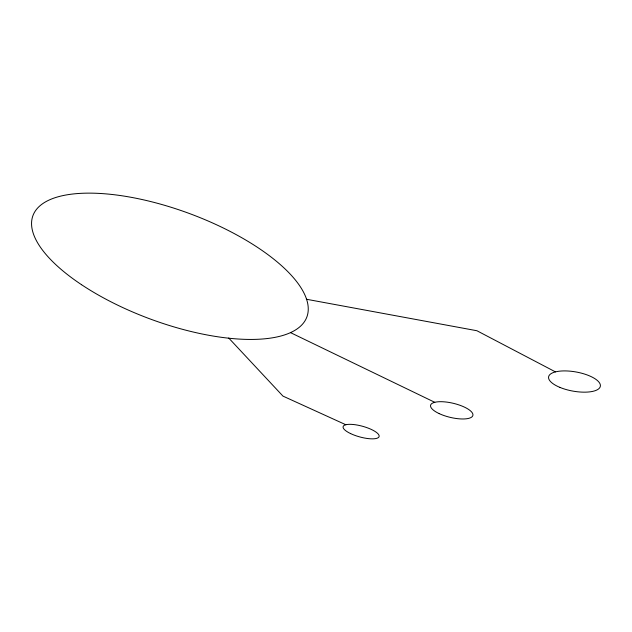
<?xml version="1.0" encoding="UTF-8"?>
<svg xmlns="http://www.w3.org/2000/svg" width="632" height="632" viewBox="0 0 632 632"><rect width="100%" height="100%" fill="white"/><g stroke="black" fill="none" stroke-linecap="round" stroke-linejoin="round"><path stroke-width="0.95" d="M306.346 299.236L476.907 330.733L555.449 371.885M345.838 424.743L282.954 396.098L228.705 338.009M290.42 332.582L434.777 402.315M350.657 433.615A18.66 5.506 15.4 0 0 379.082 436.625A18.66 5.506 15.4 0 0 353.612 424.538A18.66 5.506 15.4 0 0 350.657 433.615M559.794 387.345A26.299 9.693 10.3 0 0 600.321 386.365A26.299 9.693 10.3 0 0 563.294 370.921A26.299 9.693 10.3 0 0 559.794 387.345M81.512 284.684A146.047 56.264 20.3 0 0 306.322 318.299A146.047 56.264 20.3 0 0 121.905 195.77A146.047 56.264 20.3 0 0 81.512 284.684M439.193 413.612A21.733 7.189 13.5 0 0 472.823 415.619A21.733 7.189 13.5 0 0 443.229 401.77A21.733 7.189 13.5 0 0 439.193 413.612"/></g></svg>
